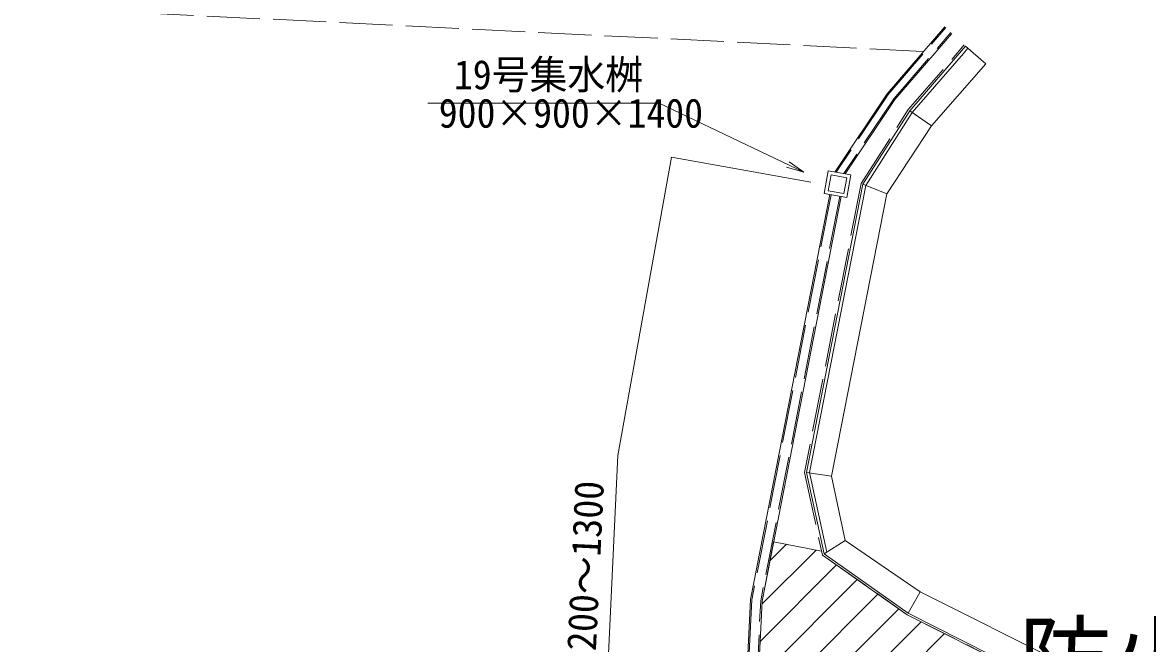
# Model space of a CAD drawing. Units: millimetres on the paper. Extents: x -6 to 420, y -39 to 310.
# Drawn here: x 197.9 to 325, y 133.3 to 203.4 of the extents above; entities that cross this region are included whole.
import ezdxf
from ezdxf.enums import TextEntityAlignment as Align

# ---------------------------------------------------------------- set-up
doc = ezdxf.new("R2010")
doc.units = ezdxf.units.MM
doc.linetypes.add('DASHED', pattern=[7.5, 6, -1.5])
for name, color, linetype, lineweight in [('_0-3_①．雨水', 7, 'Continuous', 9), ('①．雨水', 7, 'Continuous', 9), ('⑦．防火', 1, 'Continuous', 9), ('造成地', 7, 'Continuous', 9)]:
    doc.layers.add(name, color=color, linetype=linetype, lineweight=lineweight)
doc.styles.add('ＭＳ ゴシック', font='')
doc.styles.get('ＭＳ ゴシック').set_extended_font_data('MS Gothic')

msp = doc.modelspace()

# ---------------------------------------------------------------- linework, layer by layer
at = {"layer": '_0-3_①．雨水'}
for p, q in [((269.784, 194.271), (243.653, 194.271)), ((286.142, 186.476), (269.784, 194.271)), ((271.177, 188.153), (265.145, 154.472)), ((286.927, 185.332), (271.177, 188.153)), ((284.193, 187.036), (286.142, 186.476)), ((286.142, 186.476), (284.48, 187.637)), ((260.91, 65.418), (265.145, 154.472))]:
    msp.add_line(p, q, dxfattribs=at)
at = {"layer": '①．雨水'}
for p, q in [((295.533, 195.328), (302.065, 202.885)), ((296.409, 194.66), (302.868, 202.132)), ((295.533, 195.328), (289.621, 186.483)), ((296.409, 194.66), (290.801, 186.269)), ((294.598, 190.173), (294.603, 190.17)), ((288.43, 184.056), (288.893, 186.614)), ((288.893, 186.614), (291.451, 186.152)), ((288.895, 184.378), (289.215, 186.15)), ((289.215, 186.15), (290.987, 185.829)), ((290.666, 184.058), (290.987, 185.829)), ((290.988, 183.593), (291.451, 186.152)), ((288.895, 184.378), (290.666, 184.058)), ((289.072, 183.94), (280.12, 138.212)), ((290.351, 183.709), (281.414, 138.054)), ((288.43, 184.056), (290.988, 183.593)), ((275.938, 53.381), (280.12, 138.212)), ((277.236, 53.317), (281.414, 138.054))]:
    msp.add_line(p, q, dxfattribs=at)
at = {"layer": '①．雨水', "linetype": 'DASHED'}
for p, q in [((295.652, 195.237), (302.174, 202.782)), ((296.29, 194.751), (302.759, 202.235)), ((295.652, 195.237), (289.782, 186.454)), ((296.29, 194.751), (290.64, 186.298)), ((289.219, 183.913), (280.269, 138.193)), ((290.203, 183.735), (281.264, 138.072)), ((280.269, 138.193), (276.088, 53.373)), ((277.087, 53.324), (281.264, 138.072))]:
    msp.add_line(p, q, dxfattribs=at)
at = {"layer": '⑦．防火', "color": 5}
msp.add_arc((116.479, 46.747), 280, 349.8956, 62.33786, dxfattribs=at)
at = {"layer": '造成地', "linetype": 'DASHED'}
for p, q in [((68.872, 211.475), (299.656, 200.099)), ((295.652, 195.236), (302.174, 202.782)), ((296.29, 194.751), (302.759, 202.234)), ((297.94, 193.525), (304.256, 200.832)), ((295.652, 195.236), (289.782, 186.453)), ((296.29, 194.751), (290.64, 186.298)), ((292.61, 185.188), (297.94, 193.525)), ((292.61, 185.188), (286.22, 152.545)), ((289.219, 183.913), (280.269, 138.193)), ((290.203, 183.735), (281.264, 138.072)), ((286.22, 152.545), (288.241, 143.242)), ((288.241, 143.242), (297.807, 136.501)), ((280.269, 138.193), (276.088, 53.373)), ((277.087, 53.324), (281.264, 138.072)), ((297.807, 136.501), (312.333, 129.196))]:
    msp.add_line(p, q, dxfattribs=at)
at = {"layer": '造成地'}
for p, q in [((295.533, 195.327), (302.065, 202.885)), ((296.409, 194.66), (302.868, 202.132)), ((298.101, 193.406), (304.402, 200.695)), ((304.17, 199.876), (298.39, 193.19)), ((304.665, 200.449), (304.17, 199.876)), ((304.402, 200.695), (306.705, 198.696)), ((306.705, 198.696), (300.573, 191.706)), ((295.533, 195.327), (289.621, 186.482)), ((296.409, 194.66), (290.801, 186.269)), ((292.799, 185.112), (298.101, 193.406)), ((298.39, 193.19), (293.139, 184.976)), ((300.573, 191.706), (298.101, 193.406)), ((300.573, 191.706), (295.525, 184.01)), ((294.598, 190.173), (294.603, 190.17)), ((288.43, 184.056), (288.893, 186.614)), ((288.893, 186.614), (291.451, 186.151)), ((288.895, 184.378), (289.215, 186.149)), ((289.215, 186.149), (290.987, 185.829)), ((290.666, 184.058), (290.987, 185.829)), ((290.988, 183.593), (291.451, 186.151)), ((292.799, 185.112), (286.424, 152.547)), ((293.139, 184.976), (286.792, 152.551)), ((288.895, 184.378), (290.666, 184.058)), ((295.525, 184.01), (292.799, 185.112)), ((289.072, 183.94), (280.12, 138.211)), ((290.351, 183.708), (281.414, 138.054)), ((288.43, 184.056), (290.988, 183.593)), ((295.525, 184.01), (289.277, 152.156)), ((286.424, 152.547), (288.42, 143.361)), ((286.424, 152.547), (289.277, 152.156)), ((286.792, 152.551), (288.743, 143.567)), ((289.277, 152.156), (290.789, 144.872)), ((281.395, 137.68), (287.522, 143.806)), ((282.724, 144.746), (281.414, 138.054)), ((281.414, 138.054), (282.724, 144.746)), ((282.724, 144.746), (281.414, 138.054)), ((282.299, 142.575), (284.183, 144.46)), ((288.145, 143.684), (282.724, 144.746)), ((288.145, 143.684), (282.724, 144.746)), ((288.145, 143.684), (282.724, 144.746)), ((288.241, 143.242), (288.145, 143.684)), ((288.241, 143.242), (288.145, 143.684)), ((288.42, 143.361), (290.789, 144.872)), ((290.789, 144.872), (299.272, 139.074)), ((288.241, 143.242), (297.807, 136.501)), ((297.807, 136.501), (288.241, 143.242)), ((288.42, 143.361), (297.91, 136.673)), ((281.188, 133.48), (289.83, 142.122)), ((280.981, 129.281), (292.172, 140.472)), ((280.774, 125.082), (294.514, 138.822)), ((297.91, 136.673), (299.272, 139.074)), ((299.272, 139.074), (315.367, 131.046)), ((275.938, 53.38), (280.12, 138.211)), ((281.414, 138.054), (277.236, 53.317)), ((277.236, 53.317), (281.414, 138.054)), ((277.236, 53.316), (281.414, 138.054)), ((281.414, 138.054), (277.236, 53.317)), ((280.567, 120.883), (296.856, 137.172)), ((297.807, 136.501), (312.333, 129.196)), ((312.333, 129.196), (297.807, 136.501)), ((297.91, 136.673), (312.534, 129.319)), ((280.36, 116.684), (299.384, 135.708)), ((280.153, 112.485), (302.04, 134.372))]:
    msp.add_line(p, q, dxfattribs=at)

# ---------------------------------------------------------------- texts
at = {"layer": '_0-3_①．雨水', "style": 'ＭＳ ゴシック', "width": 0.95}
for s, rotation, p in [('19号集水桝', 0.002, (246.61, 194.839)), ('900×900×1400', 0.002, (244.903, 190.497)), ('27号自由勾配側溝500×1200～1300 ', 87.277, (261.402, 85.388))]:
    msp.add_text(s, height=3.299, rotation=rotation, dxfattribs=at).set_placement(p, align=Align.BOTTOM_LEFT)
at = {"layer": '⑦．防火', "color": 7, "style": 'ＭＳ ゴシック'}
msp.add_text('防火水槽（40m3）', height=7.698, rotation=0.002, dxfattribs=at).set_placement((310.422, 125.374), align=Align.BOTTOM_LEFT)

doc.saveas('drawing.dxf')
